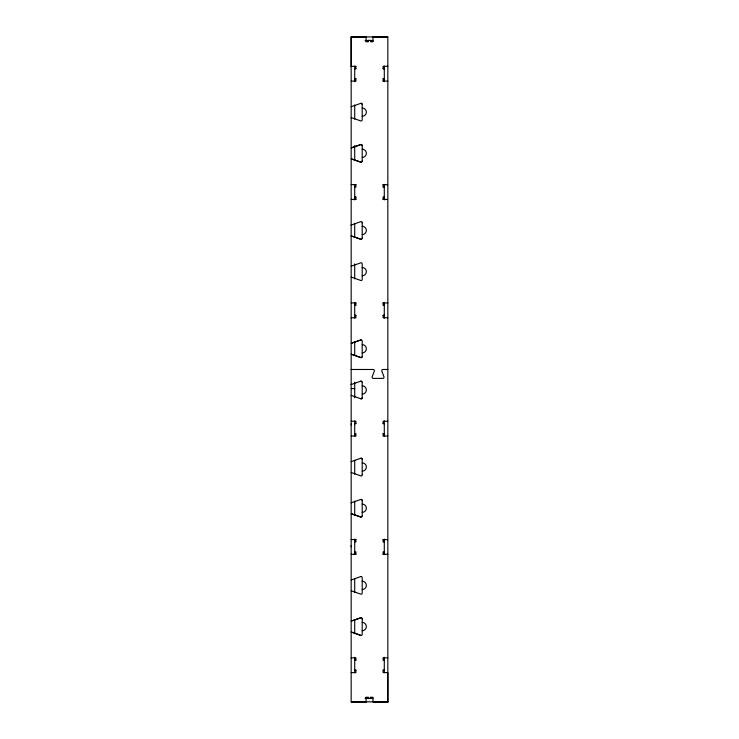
<?xml version="1.0" encoding="UTF-8"?>
<svg xmlns="http://www.w3.org/2000/svg" width="739" height="739" viewBox="0 0 739 739"><rect width="100%" height="100%" fill="white"/><g stroke="black" fill="none" stroke-linecap="round" stroke-linejoin="round"><path stroke-width="1.11" d="M351.164 546.832L351.164 545.65M351.164 539.562L355.893 539.498L355.893 541.927L354.711 541.863M351.164 424.98L351.164 423.798M351.164 66.362L351.164 36.978L387.836 36.95L387.836 702.05L387.836 672.582L383.107 672.582L383.107 670.218L384.289 670.218M351.164 147.837A1.182 1.182 0 0 0 351.505 147.791L361.02 144.456A1.182 1.182 0 0 1 362.202 145.638L362.202 161.074M351.505 147.846L361.02 144.521A1.182 1.182 0 0 1 362.202 145.703M351.164 225.016A1.182 1.182 0 0 0 351.505 224.961L361.02 221.571A1.182 1.182 0 0 1 362.202 222.818M351.164 343.256A1.182 1.182 0 0 0 351.505 343.201L361.02 339.875M351.164 384.502A1.182 1.182 0 0 0 351.505 384.446L361.02 381.056M362.202 474.798L362.202 459.353A1.182 1.182 0 0 0 361.02 458.171L351.505 461.57A1.182 1.182 0 0 1 351.164 461.552M362.202 515.979L362.202 500.543A1.182 1.182 0 0 0 361.02 499.361L351.505 502.686A1.182 1.182 0 0 1 351.164 502.742M351.505 579.866L351.505 579.81A1.182 1.182 0 0 1 351.164 579.856A1.182 1.182 0 0 0 351.505 579.866L361.02 576.475M351.164 621.037A1.182 1.182 0 0 0 351.505 620.991L361.02 617.656M351.164 37.033L366.054 37.033M372.955 37.033L387.836 37.015M365.029 40.497L372.955 40.497M366.054 41.569L368.419 41.569M370.581 41.569L372.955 41.569M351.164 66.298L355.893 66.362M387.836 66.288L383.107 66.298L383.107 68.727L384.289 68.727L383.107 68.662M355.893 68.662L354.711 68.662L355.893 68.727L355.893 66.298M355.893 78.713L354.711 78.713L355.893 78.777L355.893 81.142L351.164 81.078M383.107 78.713L384.289 78.713L383.107 78.777L383.107 81.142M383.107 81.078L387.836 81.161M351.164 184.593L355.893 184.593L355.893 187.022L354.711 186.967M383.107 187.022L383.107 184.593L387.615 184.768M353.999 184.658L355.893 184.658M383.107 184.658L385.001 184.658M383.107 186.967L384.289 187.022M354.711 197.017L355.893 197.082M384.289 197.082L383.107 197.017L383.107 199.447L385.001 199.447M351.164 199.382L355.893 199.382L355.893 197.017M383.107 199.382L387.615 199.465M353.999 199.447L355.893 199.447M351.164 302.898L355.893 302.962M383.107 302.962L387.836 302.898M354.711 305.262L355.893 305.327L355.893 302.898M384.289 305.262L383.107 305.327L383.107 302.898M355.893 315.322L354.711 315.322L355.893 315.377L355.893 317.742L351.164 317.687M383.107 315.322L384.289 315.322L383.107 315.377L383.107 317.742L387.836 317.761M351.164 369.482L373.186 369.482A1.182 1.182 0 0 1 374.322 371.006L372.151 376.872A1.182 1.182 0 0 0 373.278 378.396L382.848 378.396A1.182 1.182 0 0 0 383.975 376.872L381.814 371.006A1.182 1.182 0 0 1 382.941 369.482L387.836 369.482M351.164 388.594L354.711 388.594M351.164 421.202L355.893 421.258L355.893 423.623L354.711 423.623M387.836 421.276L383.107 421.258L383.107 423.623L384.289 423.623M354.711 423.567L355.893 423.567M383.107 423.567L384.289 423.567M354.711 433.682L355.893 433.617L355.893 436.047L351.164 435.982M383.107 433.682L384.289 433.617M387.836 435.982L383.107 436.047L383.107 433.617M353.999 539.562L355.893 539.562M383.107 539.562L385.001 539.562M387.615 539.673L383.107 539.498L383.107 541.927L384.289 541.927M354.711 551.922L355.893 551.978L355.893 554.342L353.999 554.342M384.289 551.922L383.107 551.978L383.107 554.342L385.001 554.342M351.164 554.287L355.893 554.287M383.107 554.287L387.836 554.287M351.164 657.802L355.893 657.858L355.893 660.232M387.836 657.802L383.107 657.858L383.107 660.232L384.289 660.167M354.711 660.232L355.893 660.167M354.711 670.218L355.893 670.218L355.893 672.647L351.164 672.582M354.711 670.282L355.893 670.282M383.107 670.282L384.289 670.282M366.054 697.32L368.419 697.256L368.419 698.503L370.581 698.438L370.581 697.256M370.581 697.32L372.955 697.256L372.955 702.05L387.836 701.985M365.029 698.281L372.955 698.281M351.164 701.828L387.836 701.865M366.054 701.985L351.164 702.05L351.164 36.95M351.164 158.876A1.182 1.182 0 0 1 351.505 158.931L361.02 162.201A1.182 1.182 0 0 0 362.202 161.019M351.505 158.931L361.02 162.257M362.202 238.134A1.182 1.182 0 0 1 361.02 239.316L351.505 235.981A1.182 1.182 0 0 0 351.164 235.935M361.02 239.381L351.505 236.046A1.182 1.182 0 0 0 351.164 236M351.164 266.132A1.182 1.182 0 0 0 351.505 266.086L361.02 262.751A1.182 1.182 0 0 1 362.202 263.999L362.202 279.379A1.182 1.182 0 0 1 361.02 280.561L351.505 277.171A1.182 1.182 0 0 0 351.164 277.116A1.182 1.182 0 0 1 351.505 277.227M351.505 354.286L361.02 357.611A1.182 1.182 0 0 0 362.202 356.429L362.202 341.058A1.182 1.182 0 0 0 361.02 339.931L351.505 343.201M362.202 356.494A1.182 1.182 0 0 1 361.02 357.676L351.505 354.341A1.182 1.182 0 0 0 351.164 354.295M362.202 382.239L362.202 397.674A1.182 1.182 0 0 1 361.02 398.857L351.505 395.467A1.182 1.182 0 0 0 351.164 395.476M351.505 513.771L361.02 517.097A1.182 1.182 0 0 0 362.202 515.914M361.02 635.466L351.505 632.067A1.182 1.182 0 0 0 351.164 632.021A1.182 1.182 0 0 1 351.505 632.131L361.02 635.466A1.182 1.182 0 0 0 362.202 634.219L362.202 618.839M384.289 66.076L384.289 81.65M384.289 184.38L384.289 199.946M384.289 302.62L384.289 318.204M384.289 420.833L384.289 436.407M384.289 539.091L384.289 554.666M384.289 657.294L384.289 672.813M372.955 36.95L372.955 41.633L370.581 41.633L370.581 40.386L368.419 40.386L368.419 41.633L366.054 41.633L366.054 36.95M366.054 697.256L366.054 702.05M351.164 106.656A1.182 1.182 0 0 0 351.505 106.601L361.02 103.275A1.182 1.182 0 0 1 362.202 104.458L362.202 119.894A1.182 1.182 0 0 1 361.02 121.011L351.505 117.686A1.182 1.182 0 0 0 351.164 117.63M362.202 222.753L362.202 238.198M361.02 398.801L361.02 398.857A1.182 1.182 0 0 0 362.202 397.619M361.02 517.097L351.505 513.827A1.182 1.182 0 0 0 351.164 513.781M354.711 66.076L354.711 81.65M354.711 104.984L354.711 119.118M354.711 145.537L354.711 160.566M354.711 184.38L354.711 199.946M354.711 223.289L354.711 237.413M354.711 263.832L354.711 278.871M354.711 302.62L354.711 318.204M354.711 341.584L354.711 355.459M354.711 382.174L354.711 397.739M354.711 420.833L354.711 436.407M354.711 460.231L354.711 474.179M354.711 501.171L354.711 515.369M354.711 539.091L354.711 554.666M354.711 578.535L354.711 592.484M354.711 619.476L354.711 633.674M354.711 657.294L354.711 672.813M351.505 224.905L351.505 224.97A1.182 1.182 0 0 1 351.164 224.952M351.505 384.391L351.505 384.446A1.182 1.182 0 0 1 351.164 384.437M351.505 620.991L361.02 617.721A1.182 1.182 0 0 1 362.202 618.903M362.202 344.633A4.138 4.138 0 0 1 366.35 348.771A4.138 4.138 0 0 1 362.202 352.919M362.202 267.518A4.138 4.138 0 0 1 366.35 271.656A4.138 4.138 0 0 1 362.202 275.795M362.202 226.3A4.138 4.138 0 0 1 366.35 230.448A4.138 4.138 0 0 1 362.202 234.586M362.202 149.186A4.138 4.138 0 0 1 366.35 153.324A4.138 4.138 0 0 1 362.202 157.462M362.202 108.005A4.138 4.138 0 0 1 366.35 112.143A4.138 4.138 0 0 1 362.202 116.282M361.02 103.331A1.182 1.182 0 0 1 362.202 104.513M362.202 622.423A4.138 4.138 0 0 1 366.35 626.561A4.138 4.138 0 0 1 362.202 630.7M351.505 590.951A1.182 1.182 0 0 0 351.164 590.895A1.182 1.182 0 0 1 351.505 590.886L361.02 594.221A1.182 1.182 0 0 0 362.202 593.038L362.202 577.658A1.182 1.182 0 0 0 361.02 576.54M362.202 581.233A4.138 4.138 0 0 1 366.35 585.38A4.138 4.138 0 0 1 362.202 589.519M362.202 504.09A4.138 4.138 0 0 1 366.35 508.229A4.138 4.138 0 0 1 362.202 512.367M361.02 499.416A1.182 1.182 0 0 1 362.202 500.599M351.164 472.535A1.182 1.182 0 0 1 351.505 472.581L361.02 475.981A1.182 1.182 0 0 0 362.202 474.734M362.202 462.9A4.138 4.138 0 0 1 366.35 467.048A4.138 4.138 0 0 1 362.202 471.186M361.02 458.235A1.182 1.182 0 0 1 362.202 459.418M362.202 385.786A4.138 4.138 0 0 1 366.35 389.924A4.138 4.138 0 0 1 362.202 394.072M361.02 381.121A1.182 1.182 0 0 1 362.202 382.303"/></g></svg>
